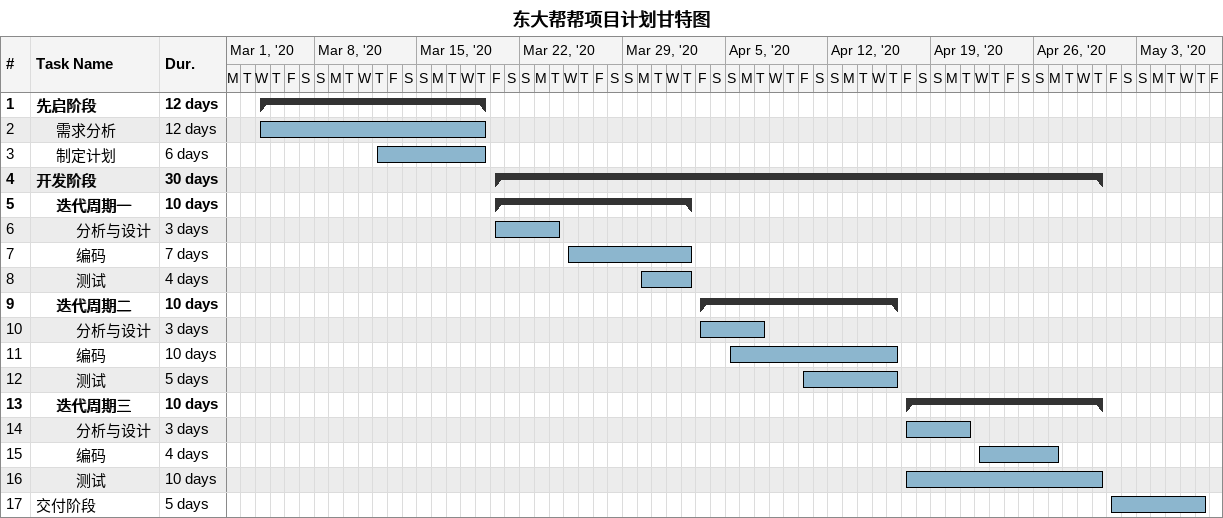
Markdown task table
东大帮帮项目计划甘特图

| ID | Level | Task | Duration | Start | Finish |
|---|---|---|---|---|---|
| 1 | 1 | **先启阶段** | 12d | 2020-03-04 | 2020-03-19 |
| 2 | 2 | 需求分析 | 12d | 2020-03-04 | 2020-03-19 |
| 3 | 2 | 制定计划 | 6d | 2020-03-12 | 2020-03-19 |
| 4 | 1 | **开发阶段** | 30d | 2020-03-20 | 2020-04-30 |
| 5 | 2 | **迭代周期一** | 10d | 2020-03-20 | 2020-04-02 |
| 6 | 3 | 分析与设计 | 3d | 2020-03-20 | 2020-03-24 |
| 7 | 3 | 编码 | 7d | 2020-03-25 | 2020-04-02 |
| 8 | 3 | 测试 | 4d | 2020-03-30 | 2020-04-02 |
| 9 | 2 | **迭代周期二** | 10d | 2020-04-03 | 2020-04-16 |
| 10 | 3 | 分析与设计 | 3d | 2020-04-03 | 2020-04-07 |
| 11 | 3 | 编码 | 10d | 2020-04-05 | 2020-04-16 |
| 12 | 3 | 测试 | 5d | 2020-04-10 | 2020-04-16 |
| 13 | 2 | **迭代周期三** | 10d | 2020-04-17 | 2020-04-30 |
| 14 | 3 | 分析与设计 | 3d | 2020-04-17 | 2020-04-21 |
| 15 | 3 | 编码 | 4d | 2020-04-22 | 2020-04-27 |
| 16 | 3 | 测试 | 10d | 2020-04-17 | 2020-04-30 |
| 17 | 1 | 交付阶段 | 5d | 2020-05-01 | 2020-05-07 |
